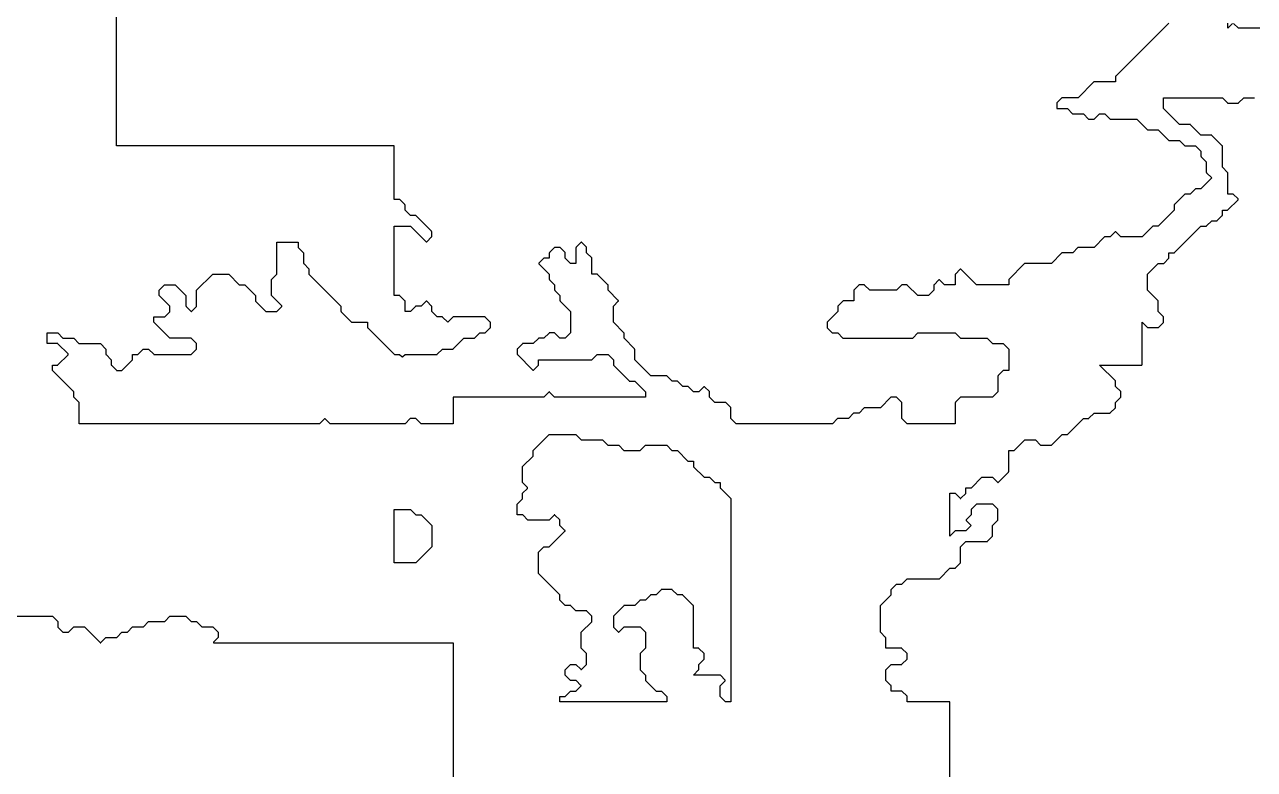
# Model space of a CAD drawing. Header units: metres. Extents: x 0 to 799, y 1 to 1100.
# Drawn here: x 190.8 to 421, y 140.3 to 279.7 of the extents above; entities that cross this region are included whole.
import ezdxf

# ---------------------------------------------------------------- set-up
doc = ezdxf.new("R2010")
doc.units = ezdxf.units.M
doc.layers.add('forest', color=7, linetype='Continuous')

msp = doc.modelspace()

# ---------------------------------------------------------------- linework, layer by layer
at = {"layer": 'forest', "color": 190}
for points in [[(404.97, 279.97), (395.03, 270.03), (395.02, 270.02), (395.02, 270.01), (395.01, 270.01), (395.01, 270), (395, 269.99), (395, 269.98), (395, 269.97), (395, 269.96), (395, 269), (395, 269), (395, 269), (391.04, 269), (391.03, 269), (391.02, 269), (391.01, 269), (391, 268.99), (390.99, 268.99), (390.99, 268.98), (390.98, 268.98), (390.97, 268.97), (388, 266), (388, 266), (388, 266), (385.04, 266), (385.03, 266), (385.02, 266), (385.01, 266), (385, 265.99), (384.99, 265.99), (384.99, 265.98), (384.98, 265.98), (384.97, 265.97), (384.03, 265.03), (384.02, 265.02), (384.02, 265.01), (384.01, 265.01), (384.01, 265), (384, 264.99), (384, 264.98), (384, 264.97), (384, 264.96), (384, 264.1), (384, 264.09), (384, 264.08), (384, 264.07), (384.01, 264.06), (384.01, 264.05), (384.02, 264.04), (384.02, 264.04), (384.03, 264.03), (384.04, 264.02), (384.04, 264.02), (384.05, 264.01), (384.06, 264.01), (384.07, 264), (384.08, 264), (384.09, 264), (384.1, 264), (386, 264), (386, 264), (386, 264), (386.97, 263.03), (386.98, 263.02), (386.99, 263.02), (386.99, 263.01), (387, 263.01), (387.01, 263), (387.02, 263), (387.03, 263), (387.04, 263), (389, 263), (389, 263), (389, 263), (389.97, 262.03), (389.98, 262.02), (389.99, 262.02), (389.99, 262.01), (390, 262.01), (390.01, 262), (390.02, 262), (390.03, 262), (390.04, 262), (390.96, 262), (390.97, 262), (390.98, 262), (390.99, 262), (391, 262.01), (391.01, 262.01), (391.01, 262.02), (391.02, 262.02), (391.03, 262.03), (392, 263), (392, 263), (392, 263), (393, 263), (393, 263), (393, 263), (393.97, 262.03), (393.98, 262.02), (393.99, 262.02), (393.99, 262.01), (394, 262.01), (394.01, 262), (394.02, 262), (394.03, 262), (394.04, 262), (399, 262), (399, 262), (399, 262), (400.97, 260.03), (400.98, 260.02), (400.99, 260.02), (400.99, 260.01), (401, 260.01), (401.01, 260), (401.02, 260), (401.03, 260), (401.04, 260), (403, 260), (403, 260), (403, 260), (404.97, 258.03), (404.98, 258.02), (404.99, 258.02), (404.99, 258.01), (405, 258.01), (405.01, 258), (405.02, 258), (405.03, 258), (405.04, 258), (407, 258), (407, 258), (407, 258), (407.97, 257.03), (407.98, 257.02), (407.99, 257.02), (407.99, 257.01), (408, 257.01), (408.01, 257), (408.02, 257), (408.03, 257), (408.04, 257), (410, 257), (410, 257), (410, 257), (411, 256), (411, 256), (411, 256), (411, 255.04), (411, 255.03), (411, 255.02), (411, 255.01), (411.01, 255), (411.01, 254.99), (411.02, 254.99), (411.02, 254.98), (411.03, 254.97), (412, 254), (412, 254), (412, 254), (412, 252.04), (412, 252.03), (412, 252.02), (412, 252.01), (412.01, 252), (412.01, 251.99), (412.02, 251.99), (412.02, 251.98), (412.03, 251.97), (413, 251), (413, 251), (413, 251), (411, 249), (411, 249), (411, 249), (410.04, 249), (410.03, 249), (410.02, 249), (410.01, 249), (410, 248.99), (409.99, 248.99), (409.99, 248.98), (409.98, 248.98), (409.97, 248.97), (409, 248), (409, 248), (409, 248), (408.04, 248), (408.03, 248), (408.02, 248), (408.01, 248), (408, 247.99), (407.99, 247.99), (407.99, 247.98), (407.98, 247.98), (407.97, 247.97), (406.03, 246.03), (406.02, 246.02), (406.02, 246.01), (406.01, 246.01), (406.01, 246), (406, 245.99), (406, 245.98), (406, 245.97), (406, 245.96), (406, 245), (406, 245), (406, 245), (403, 242), (403, 242), (403, 242), (402.04, 242), (402.03, 242), (402.02, 242), (402.01, 242), (402, 241.99), (401.99, 241.99), (401.99, 241.98), (401.98, 241.98), (401.97, 241.97), (400, 240), (400, 240), (400, 240), (396, 240), (396, 240), (396, 240), (395.07, 240.93), (395.06, 240.94), (395.06, 240.94), (395.05, 240.95), (395.04, 240.95), (395.03, 240.95), (395.02, 240.96), (395.01, 240.96), (395, 240.96), (394.99, 240.96), (394.98, 240.96), (394.97, 240.95), (394.96, 240.95), (394.95, 240.95), (394.94, 240.94), (394.94, 240.94), (394.93, 240.93), (394, 240), (394, 240), (394, 240), (393.04, 240), (393.03, 240), (393.02, 240), (393.01, 240), (393, 239.99), (392.99, 239.99), (392.99, 239.98), (392.98, 239.98), (392.97, 239.97), (391, 238), (391, 238), (391, 238), (388.04, 238), (388.03, 238), (388.02, 238), (388.01, 238), (388, 237.99), (387.99, 237.99), (387.99, 237.98), (387.98, 237.98), (387.97, 237.97), (387, 237), (387, 237), (387, 237), (385.04, 237), (385.03, 237), (385.02, 237), (385.01, 237), (385, 236.99), (384.99, 236.99), (384.99, 236.98), (384.98, 236.98), (384.97, 236.97), (383, 235), (383, 235), (383, 235), (378.04, 235), (378.03, 235), (378.02, 235), (378.01, 235), (378, 234.99), (377.99, 234.99), (377.99, 234.98), (377.98, 234.98), (377.97, 234.97), (375.03, 232.03), (375.02, 232.02), (375.02, 232.01), (375.01, 232.01), (375.01, 232), (375, 231.99), (375, 231.98), (375, 231.97), (375, 231.96), (375, 231), (375, 231), (375, 231), (369, 231), (369, 231), (369, 231), (366.07, 233.93), (366.06, 233.94), (366.06, 233.94), (366.05, 233.95), (366.04, 233.95), (366.03, 233.95), (366.02, 233.96), (366.01, 233.96), (366, 233.96), (365.99, 233.96), (365.98, 233.96), (365.97, 233.95), (365.96, 233.95), (365.95, 233.95), (365.94, 233.94), (365.94, 233.94), (365.93, 233.93), (365.03, 233.03), (365.02, 233.02), (365.02, 233.01), (365.01, 233.01), (365.01, 233), (365, 232.99), (365, 232.98), (365, 232.97), (365, 232.96), (365, 231), (365, 231), (365, 231), (363, 231), (363, 231), (363, 231), (362.07, 231.93), (362.06, 231.94), (362.06, 231.94), (362.05, 231.95), (362.04, 231.95), (362.03, 231.95), (362.02, 231.96), (362.01, 231.96), (362, 231.96), (361.99, 231.96), (361.98, 231.96), (361.97, 231.95), (361.96, 231.95), (361.95, 231.95), (361.94, 231.94), (361.94, 231.94), (361.93, 231.93), (361.03, 231.03), (361.02, 231.02), (361.02, 231.01), (361.01, 231.01), (361.01, 231), (361, 230.99), (361, 230.98), (361, 230.97), (361, 230.96), (361, 230), (361, 230), (361, 230), (360, 229), (360, 229), (360, 229), (358, 229), (358, 229), (358, 229), (356.03, 230.97), (356.02, 230.98), (356.01, 230.98), (356.01, 230.99), (356, 230.99), (355.99, 231), (355.98, 231), (355.97, 231), (355.96, 231), (355.04, 231), (355.03, 231), (355.02, 231), (355.01, 231), (355, 230.99), (354.99, 230.99), (354.99, 230.98), (354.98, 230.98), (354.97, 230.97), (354, 230), (354, 230), (354, 230), (349, 230), (349, 230), (349, 230), (348.03, 230.97), (348.02, 230.98), (348.01, 230.98), (348.01, 230.99), (348, 230.99), (347.99, 231), (347.98, 231), (347.97, 231), (347.96, 231), (347.04, 231), (347.03, 231), (347.02, 231), (347.01, 231), (347, 230.99), (346.99, 230.99), (346.99, 230.98), (346.98, 230.98), (346.97, 230.97), (346.03, 230.03), (346.02, 230.02), (346.02, 230.01), (346.01, 230.01), (346.01, 230), (346, 229.99), (346, 229.98), (346, 229.97), (346, 229.96), (346, 228), (346, 228), (346, 228), (344.04, 228), (344.03, 228), (344.02, 228), (344.01, 228), (344, 227.99), (343.99, 227.99), (343.99, 227.98), (343.98, 227.98), (343.97, 227.97), (343.03, 227.03), (343.02, 227.02), (343.02, 227.01), (343.01, 227.01), (343.01, 227), (343, 226.99), (343, 226.98), (343, 226.97), (343, 226.96), (343, 226), (343, 226), (343, 226), (341.03, 224.03), (341.02, 224.02), (341.02, 224.01), (341.01, 224.01), (341.01, 224), (341, 223.99), (341, 223.98), (341, 223.97), (341, 223.96), (341, 223.04), (341, 223.03), (341, 223.02), (341, 223.01), (341.01, 223), (341.01, 222.99), (341.02, 222.99), (341.02, 222.98), (341.03, 222.97), (341.97, 222.03), (341.98, 222.02), (341.99, 222.02), (341.99, 222.01), (342, 222.01), (342.01, 222), (342.02, 222), (342.03, 222), (342.04, 222), (343, 222), (343, 222), (343, 222), (343.97, 221.03), (343.98, 221.02), (343.99, 221.02), (343.99, 221.01), (344, 221.01), (344.01, 221), (344.02, 221), (344.03, 221), (344.04, 221), (356.96, 221), (356.97, 221), (356.98, 221), (356.99, 221), (357, 221.01), (357.01, 221.01), (357.01, 221.02), (357.02, 221.02), (357.03, 221.03), (358, 222), (358, 222), (358, 222), (365, 222), (365, 222), (365, 222), (365.97, 221.03), (365.98, 221.02), (365.99, 221.02), (365.99, 221.01), (366, 221.01), (366.01, 221), (366.02, 221), (366.03, 221), (366.04, 221), (371, 221), (371, 221), (371, 221), (371.97, 220.03), (371.98, 220.02), (371.99, 220.02), (371.99, 220.01), (372, 220.01), (372.01, 220), (372.02, 220), (372.03, 220), (372.04, 220), (374, 220), (374, 220), (374, 220), (375, 219), (375, 219), (375, 219), (375, 215), (375, 215), (375, 215), (374.04, 215), (374.03, 215), (374.02, 215), (374.01, 215), (374, 214.99), (373.99, 214.99), (373.99, 214.98), (373.98, 214.98), (373.97, 214.97), (373.03, 214.03), (373.02, 214.02), (373.02, 214.01), (373.01, 214.01), (373.01, 214), (373, 213.99), (373, 213.98), (373, 213.97), (373, 213.96), (373, 211), (373, 211), (373, 211), (372, 210), (372, 210), (372, 210), (366.04, 210), (366.03, 210), (366.02, 210), (366.01, 210), (366, 209.99), (365.99, 209.99), (365.99, 209.98), (365.98, 209.98), (365.97, 209.97), (365.03, 209.03), (365.02, 209.02), (365.02, 209.01), (365.01, 209.01), (365.01, 209), (365, 208.99), (365, 208.98), (365, 208.97), (365, 208.96), (365, 205), (365, 205), (365, 205), (356, 205), (356, 205), (356, 205), (355, 206), (355, 206), (355, 206), (355, 208.96), (355, 208.97), (355, 208.98), (355, 208.99), (354.99, 209), (354.99, 209.01), (354.98, 209.01), (354.98, 209.02), (354.97, 209.03), (354.03, 209.97), (354.02, 209.98), (354.01, 209.98), (354.01, 209.99), (354, 209.99), (353.99, 210), (353.98, 210), (353.97, 210), (353.96, 210), (353.04, 210), (353.03, 210), (353.02, 210), (353.01, 210), (353, 209.99), (352.99, 209.99), (352.99, 209.98), (352.98, 209.98), (352.97, 209.97), (351, 208), (351, 208), (351, 208), (348.04, 208), (348.03, 208), (348.02, 208), (348.01, 208), (348, 207.99), (347.99, 207.99), (347.99, 207.98), (347.98, 207.98), (347.97, 207.97), (347, 207), (347, 207), (347, 207), (346.04, 207), (346.03, 207), (346.02, 207), (346.01, 207), (346, 206.99), (345.99, 206.99), (345.99, 206.98), (345.98, 206.98), (345.97, 206.97), (345, 206), (345, 206), (345, 206), (343.04, 206), (343.03, 206), (343.02, 206), (343.01, 206), (343, 205.99), (342.99, 205.99), (342.99, 205.98), (342.98, 205.98), (342.97, 205.97), (342, 205), (342, 205), (342, 205), (324, 205), (324, 205), (324, 205), (323, 206), (323, 206), (323, 206), (323, 207.96), (323, 207.97), (323, 207.98), (323, 207.99), (322.99, 208), (322.99, 208.01), (322.98, 208.01), (322.98, 208.02), (322.97, 208.03), (322.03, 208.97), (322.02, 208.98), (322.01, 208.98), (322.01, 208.99), (322, 208.99), (321.99, 209), (321.98, 209), (321.97, 209), (321.96, 209), (320, 209), (320, 209), (320, 209), (319, 210), (319, 210), (319, 210), (319, 210.96), (319, 210.97), (319, 210.98), (319, 210.99), (318.99, 211), (318.99, 211.01), (318.98, 211.01), (318.98, 211.02), (318.97, 211.03), (318.07, 211.93), (318.06, 211.94), (318.06, 211.94), (318.05, 211.95), (318.04, 211.95), (318.03, 211.95), (318.02, 211.96), (318.01, 211.96), (318, 211.96), (317.99, 211.96), (317.98, 211.96), (317.97, 211.95), (317.96, 211.95), (317.95, 211.95), (317.94, 211.94), (317.94, 211.94), (317.93, 211.93), (317, 211), (317, 211), (317, 211), (316, 211), (316, 211), (316, 211), (315.03, 211.97), (315.02, 211.98), (315.01, 211.98), (315.01, 211.99), (315, 211.99), (314.99, 212), (314.98, 212), (314.97, 212), (314.96, 212), (314, 212), (314, 212), (314, 212), (313.03, 212.97), (313.02, 212.98), (313.01, 212.98), (313.01, 212.99), (313, 212.99), (312.99, 213), (312.98, 213), (312.97, 213), (312.96, 213), (312, 213), (312, 213), (312, 213), (311.03, 213.97), (311.02, 213.98), (311.01, 213.98), (311.01, 213.99), (311, 213.99), (310.99, 214), (310.98, 214), (310.97, 214), (310.96, 214), (308, 214), (308, 214), (308, 214), (305, 217), (305, 217), (305, 217), (305, 218.96), (305, 218.97), (305, 218.98), (305, 218.99), (304.99, 219), (304.99, 219.01), (304.98, 219.01), (304.98, 219.02), (304.97, 219.03), (303, 221), (303, 221), (303, 221), (303, 221.96), (303, 221.97), (303, 221.98), (303, 221.99), (302.99, 222), (302.99, 222.01), (302.98, 222.01), (302.98, 222.02), (302.97, 222.03), (301, 224), (301, 224), (301, 224), (301, 227), (301, 227), (301, 227), (301.93, 227.93), (301.94, 227.94), (301.94, 227.94), (301.95, 227.95), (301.95, 227.96), (301.95, 227.97), (301.96, 227.98), (301.96, 227.99), (301.96, 228), (301.96, 228.01), (301.96, 228.02), (301.95, 228.03), (301.95, 228.04), (301.95, 228.05), (301.94, 228.06), (301.94, 228.06), (301.93, 228.07), (300, 230), (300, 230), (300, 230), (300, 230.96), (300, 230.97), (300, 230.98), (300, 230.99), (299.99, 231), (299.99, 231.01), (299.98, 231.01), (299.98, 231.02), (299.97, 231.03), (298.03, 232.97), (298.02, 232.98), (298.01, 232.98), (298.01, 232.99), (298, 232.99), (297.99, 233), (297.98, 233), (297.97, 233), (297.96, 233), (297, 233), (297, 233), (297, 233), (297, 235.96), (297, 235.97), (297, 235.98), (297, 235.99), (296.99, 236), (296.99, 236.01), (296.98, 236.01), (296.98, 236.02), (296.97, 236.03), (296, 237), (296, 237), (296, 237), (296, 237.96), (296, 237.97), (296, 237.98), (296, 237.99), (295.99, 238), (295.99, 238.01), (295.98, 238.01), (295.98, 238.02), (295.97, 238.03), (295.07, 238.93), (295.06, 238.94), (295.06, 238.94), (295.05, 238.95), (295.04, 238.95), (295.03, 238.95), (295.02, 238.96), (295.01, 238.96), (295, 238.96), (294.99, 238.96), (294.98, 238.96), (294.97, 238.95), (294.96, 238.95), (294.95, 238.95), (294.94, 238.94), (294.94, 238.94), (294.93, 238.93), (294.03, 238.03), (294.02, 238.02), (294.02, 238.01), (294.01, 238.01), (294.01, 238), (294, 237.99), (294, 237.98), (294, 237.97), (294, 237.96), (294, 235), (294, 235), (294, 235), (293, 235), (293, 235), (293, 235), (292, 236), (292, 236), (292, 236), (292, 236.96), (292, 236.97), (292, 236.98), (292, 236.99), (291.99, 237), (291.99, 237.01), (291.98, 237.01), (291.98, 237.02), (291.97, 237.03), (291.03, 237.97), (291.02, 237.98), (291.01, 237.98), (291.01, 237.99), (291, 237.99), (290.99, 238), (290.98, 238), (290.97, 238), (290.96, 238), (290.04, 238), (290.03, 238), (290.02, 238), (290.01, 238), (290, 237.99), (289.99, 237.99), (289.99, 237.98), (289.98, 237.98), (289.97, 237.97), (289.03, 237.03), (289.02, 237.02), (289.02, 237.01), (289.01, 237.01), (289.01, 237), (289, 236.99), (289, 236.98), (289, 236.97), (289, 236.96), (289, 236), (289, 236), (289, 236), (288.04, 236), (288.03, 236), (288.02, 236), (288.01, 236), (288, 235.99), (287.99, 235.99), (287.99, 235.98), (287.98, 235.98), (287.97, 235.97), (287.07, 235.07), (287.06, 235.06), (287.06, 235.06), (287.05, 235.05), (287.05, 235.04), (287.05, 235.03), (287.04, 235.02), (287.04, 235.01), (287.04, 235), (287.04, 234.99), (287.04, 234.98), (287.05, 234.97), (287.05, 234.96), (287.05, 234.95), (287.06, 234.94), (287.06, 234.94), (287.07, 234.93), (289, 233), (289, 233), (289, 233), (289, 232.04), (289, 232.03), (289, 232.02), (289, 232.01), (289.01, 232), (289.01, 231.99), (289.02, 231.99), (289.02, 231.98), (289.03, 231.97), (290, 231), (290, 231), (290, 231), (290, 230.04), (290, 230.03), (290, 230.02), (290, 230.01), (290.01, 230), (290.01, 229.99), (290.02, 229.99), (290.02, 229.98), (290.03, 229.97), (291, 229), (291, 229), (291, 229), (291, 228.04), (291, 228.03), (291, 228.02), (291, 228.01), (291.01, 228), (291.01, 227.99), (291.02, 227.99), (291.02, 227.98), (291.03, 227.97), (293, 226), (293, 226), (293, 226), (293, 222), (293, 222), (293, 222), (292, 221), (292, 221), (292, 221), (291, 221), (291, 221), (291, 221), (290.03, 221.97), (290.02, 221.98), (290.01, 221.98), (290.01, 221.99), (290, 221.99), (289.99, 222), (289.98, 222), (289.97, 222), (289.96, 222), (289.04, 222), (289.03, 222), (289.02, 222), (289.01, 222), (289, 221.99), (288.99, 221.99), (288.99, 221.98), (288.98, 221.98), (288.97, 221.97), (288, 221), (288, 221), (288, 221), (287.04, 221), (287.03, 221), (287.02, 221), (287.01, 221), (287, 220.99), (286.99, 220.99), (286.99, 220.98), (286.98, 220.98), (286.97, 220.97), (286, 220), (286, 220), (286, 220), (284.04, 220), (284.03, 220), (284.02, 220), (284.01, 220), (284, 219.99), (283.99, 219.99), (283.99, 219.98), (283.98, 219.98), (283.97, 219.97), (283.03, 219.03), (283.02, 219.02), (283.02, 219.01), (283.01, 219.01), (283.01, 219), (283, 218.99), (283, 218.98), (283, 218.97), (283, 218.96), (283, 218.04), (283, 218.03), (283, 218.02), (283, 218.01), (283.01, 218), (283.01, 217.99), (283.02, 217.99), (283.02, 217.98), (283.03, 217.97), (285.93, 215.07), (285.94, 215.06), (285.94, 215.06), (285.95, 215.05), (285.96, 215.05), (285.97, 215.05), (285.98, 215.04), (285.99, 215.04), (286, 215.04), (286.01, 215.04), (286.02, 215.04), (286.03, 215.05), (286.04, 215.05), (286.05, 215.05), (286.06, 215.06), (286.06, 215.06), (286.07, 215.07), (286.97, 215.97), (286.98, 215.98), (286.98, 215.99), (286.99, 215.99), (286.99, 216), (287, 216.01), (287, 216.02), (287, 216.03), (287, 216.04), (287, 217), (287, 217), (287, 217), (296.96, 217), (296.97, 217), (296.98, 217), (296.99, 217), (297, 217.01), (297.01, 217.01), (297.01, 217.02), (297.02, 217.02), (297.03, 217.03), (298, 218), (298, 218), (298, 218), (300, 218), (300, 218), (300, 218), (301, 217), (301, 217), (301, 217), (301, 216.04), (301, 216.03), (301, 216.02), (301, 216.01), (301.01, 216), (301.01, 215.99), (301.02, 215.99), (301.02, 215.98), (301.03, 215.97), (303.97, 213.03), (303.98, 213.02), (303.99, 213.02), (303.99, 213.01), (304, 213.01), (304.01, 213), (304.02, 213), (304.03, 213), (304.04, 213), (305, 213), (305, 213), (305, 213), (307, 211), (307, 211), (307, 211), (307, 210), (307, 210), (307, 210), (290, 210), (290, 210), (290, 210), (289.07, 210.93), (289.06, 210.94), (289.06, 210.94), (289.05, 210.95), (289.04, 210.95), (289.03, 210.95), (289.02, 210.96), (289.01, 210.96), (289, 210.96), (288.99, 210.96), (288.98, 210.96), (288.97, 210.95), (288.96, 210.95), (288.95, 210.95), (288.94, 210.94), (288.94, 210.94), (288.93, 210.93), (288, 210), (288, 210), (288, 210), (271.1, 210), (271.09, 210), (271.08, 210), (271.07, 210), (271.06, 209.99), (271.05, 209.99), (271.04, 209.98), (271.04, 209.98), (271.03, 209.97), (271.02, 209.96), (271.02, 209.96), (271.01, 209.95), (271.01, 209.94), (271, 209.93), (271, 209.92), (271, 209.91), (271, 209.9), (271, 205), (271, 205), (271, 205), (265, 205), (265, 205), (265, 205), (264.03, 205.97), (264.02, 205.98), (264.01, 205.98), (264.01, 205.99), (264, 205.99), (263.99, 206), (263.98, 206), (263.97, 206), (263.96, 206), (263.04, 206), (263.03, 206), (263.02, 206), (263.01, 206), (263, 205.99), (262.99, 205.99), (262.99, 205.98), (262.98, 205.98), (262.97, 205.97), (262, 205), (262, 205), (262, 205), (248, 205), (248, 205), (248, 205), (247.07, 205.93), (247.06, 205.94), (247.06, 205.94), (247.05, 205.95), (247.04, 205.95), (247.03, 205.95), (247.02, 205.96), (247.01, 205.96), (247, 205.96), (246.99, 205.96), (246.98, 205.96), (246.97, 205.95), (246.96, 205.95), (246.95, 205.95), (246.94, 205.94), (246.94, 205.94), (246.93, 205.93), (246, 205), (246, 205), (246, 205), (201, 205), (201, 205), (201, 205), (201, 208.96), (201, 208.97), (201, 208.98), (201, 208.99), (200.99, 209), (200.99, 209.01), (200.98, 209.01), (200.98, 209.02), (200.97, 209.03), (200, 210), (200, 210), (200, 210), (200, 210.96), (200, 210.97), (200, 210.98), (200, 210.99), (199.99, 211), (199.99, 211.01), (199.98, 211.01), (199.98, 211.02), (199.97, 211.03), (196, 215), (196, 215), (196, 215), (196, 216), (196, 216), (196, 216), (196.96, 216), (196.97, 216), (196.98, 216), (196.99, 216), (197, 216.01), (197.01, 216.01), (197.01, 216.02), (197.02, 216.02), (197.03, 216.03), (198.93, 217.93), (198.94, 217.94), (198.94, 217.94), (198.95, 217.95), (198.95, 217.96), (198.95, 217.97), (198.96, 217.98), (198.96, 217.99), (198.96, 218), (198.96, 218.01), (198.96, 218.02), (198.95, 218.03), (198.95, 218.04), (198.95, 218.05), (198.94, 218.06), (198.94, 218.06), (198.93, 218.07), (197.03, 219.97), (197.02, 219.98), (197.01, 219.98), (197.01, 219.99), (197, 219.99), (196.99, 220), (196.98, 220), (196.97, 220), (196.96, 220), (195, 220), (195, 220), (195, 220), (195, 222), (195, 222), (195, 222), (197, 222), (197, 222), (197, 222), (197.97, 221.03), (197.98, 221.02), (197.99, 221.02), (197.99, 221.01), (198, 221.01), (198.01, 221), (198.02, 221), (198.03, 221), (198.04, 221), (200, 221), (200, 221), (200, 221), (200.97, 220.03), (200.98, 220.02), (200.99, 220.02), (200.99, 220.01), (201, 220.01), (201.01, 220), (201.02, 220), (201.03, 220), (201.04, 220), (205, 220), (205, 220), (205, 220), (206, 219), (206, 219), (206, 219), (206, 218.04), (206, 218.03), (206, 218.02), (206, 218.01), (206.01, 218), (206.01, 217.99), (206.02, 217.99), (206.02, 217.98), (206.03, 217.97), (207, 217), (207, 217), (207, 217), (207, 216.04), (207, 216.03), (207, 216.02), (207, 216.01), (207.01, 216), (207.01, 215.99), (207.02, 215.99), (207.02, 215.98), (207.03, 215.97), (207.97, 215.03), (207.98, 215.02), (207.99, 215.02), (207.99, 215.01), (208, 215.01), (208.01, 215), (208.02, 215), (208.03, 215), (208.04, 215), (208.96, 215), (208.97, 215), (208.98, 215), (208.99, 215), (209, 215.01), (209.01, 215.01), (209.01, 215.02), (209.02, 215.02), (209.03, 215.03), (210.97, 216.97), (210.98, 216.98), (210.98, 216.99), (210.99, 216.99), (210.99, 217), (211, 217.01), (211, 217.02), (211, 217.03), (211, 217.04), (211, 218), (211, 218), (211, 218), (211.96, 218), (211.97, 218), (211.98, 218), (211.99, 218), (212, 218.01), (212.01, 218.01), (212.01, 218.02), (212.02, 218.02), (212.03, 218.03), (213, 219), (213, 219), (213, 219), (214, 219), (214, 219), (214, 219), (214.97, 218.03), (214.98, 218.02), (214.99, 218.02), (214.99, 218.01), (215, 218.01), (215.01, 218), (215.02, 218), (215.03, 218), (215.04, 218), (221.96, 218), (221.97, 218), (221.98, 218), (221.99, 218), (222, 218.01), (222.01, 218.01), (222.01, 218.02), (222.02, 218.02), (222.03, 218.03), (222.97, 218.97), (222.98, 218.98), (222.98, 218.99), (222.99, 218.99), (222.99, 219), (223, 219.01), (223, 219.02), (223, 219.03), (223, 219.04), (223, 219.96), (223, 219.97), (223, 219.98), (223, 219.99), (222.99, 220), (222.99, 220.01), (222.98, 220.01), (222.98, 220.02), (222.97, 220.03), (222.03, 220.97), (222.02, 220.98), (222.01, 220.98), (222.01, 220.99), (222, 220.99), (221.99, 221), (221.98, 221), (221.97, 221), (221.96, 221), (218, 221), (218, 221), (218, 221), (215, 224), (215, 224), (215, 224), (215, 225), (215, 225), (215, 225), (216.96, 225), (216.97, 225), (216.98, 225), (216.99, 225), (217, 225.01), (217.01, 225.01), (217.01, 225.02), (217.02, 225.02), (217.03, 225.03), (217.97, 225.97), (217.98, 225.98), (217.98, 225.99), (217.99, 225.99), (217.99, 226), (218, 226.01), (218, 226.02), (218, 226.03), (218, 226.04), (218, 226.96), (218, 226.97), (218, 226.98), (218, 226.99), (217.99, 227), (217.99, 227.01), (217.98, 227.01), (217.98, 227.02), (217.97, 227.03), (216, 229), (216, 229), (216, 229), (216, 230), (216, 230), (216, 230), (217, 231), (217, 231), (217, 231), (219, 231), (219, 231), (219, 231), (221, 229), (221, 229), (221, 229), (221, 227.04), (221, 227.03), (221, 227.02), (221, 227.01), (221.01, 227), (221.01, 226.99), (221.02, 226.99), (221.02, 226.98), (221.03, 226.97), (221.93, 226.07), (221.94, 226.06), (221.94, 226.06), (221.95, 226.05), (221.96, 226.05), (221.97, 226.05), (221.98, 226.04), (221.99, 226.04), (222, 226.04), (222.01, 226.04), (222.02, 226.04), (222.03, 226.05), (222.04, 226.05), (222.05, 226.05), (222.06, 226.06), (222.06, 226.06), (222.07, 226.07), (222.97, 226.97), (222.98, 226.98), (222.98, 226.99), (222.99, 226.99), (222.99, 227), (223, 227.01), (223, 227.02), (223, 227.03), (223, 227.04), (223, 230), (223, 230), (223, 230), (226, 233), (226, 233), (226, 233), (229, 233), (229, 233), (229, 233), (230.97, 231.03), (230.98, 231.02), (230.99, 231.02), (230.99, 231.01), (231, 231.01), (231.01, 231), (231.02, 231), (231.03, 231), (231.04, 231), (232, 231), (232, 231), (232, 231), (234, 229), (234, 229), (234, 229), (234, 228.04), (234, 228.03), (234, 228.02), (234, 228.01), (234.01, 228), (234.01, 227.99), (234.02, 227.99), (234.02, 227.98), (234.03, 227.97), (235.97, 226.03), (235.98, 226.02), (235.99, 226.02), (235.99, 226.01), (236, 226.01), (236.01, 226), (236.02, 226), (236.03, 226), (236.04, 226), (237.96, 226), (237.97, 226), (237.98, 226), (237.99, 226), (238, 226.01), (238.01, 226.01), (238.01, 226.02), (238.02, 226.02), (238.03, 226.03), (238.93, 226.93), (238.94, 226.94), (238.94, 226.94), (238.95, 226.95), (238.95, 226.96), (238.95, 226.97), (238.96, 226.98), (238.96, 226.99), (238.96, 227), (238.96, 227.01), (238.96, 227.02), (238.95, 227.03), (238.95, 227.04), (238.95, 227.05), (238.94, 227.06), (238.94, 227.06), (238.93, 227.07), (237, 229), (237, 229), (237, 229), (237, 232), (237, 232), (237, 232), (237.97, 232.97), (237.98, 232.98), (237.98, 232.99), (237.99, 232.99), (237.99, 233), (238, 233.01), (238, 233.02), (238, 233.03), (238, 233.04), (238, 239), (238, 239), (238, 239), (242, 239), (242, 239), (242, 239), (242, 238.04), (242, 238.03), (242, 238.02), (242, 238.01), (242.01, 238), (242.01, 237.99), (242.02, 237.99), (242.02, 237.98), (242.03, 237.97), (243, 237), (243, 237), (243, 237), (243, 235.04), (243, 235.03), (243, 235.02), (243, 235.01), (243.01, 235), (243.01, 234.99), (243.02, 234.99), (243.02, 234.98), (243.03, 234.97), (244, 234), (244, 234), (244, 234), (244, 233.04), (244, 233.03), (244, 233.02), (244, 233.01), (244.01, 233), (244.01, 232.99), (244.02, 232.99), (244.02, 232.98), (244.03, 232.97), (250, 227), (250, 227), (250, 227), (250, 226.04), (250, 226.03), (250, 226.02), (250, 226.01), (250.01, 226), (250.01, 225.99), (250.02, 225.99), (250.02, 225.98), (250.03, 225.97), (251.97, 224.03), (251.98, 224.02), (251.99, 224.02), (251.99, 224.01), (252, 224.01), (252.01, 224), (252.02, 224), (252.03, 224), (252.04, 224), (255, 224), (255, 224), (255, 224), (255, 223.04), (255, 223.03), (255, 223.02), (255, 223.01), (255.01, 223), (255.01, 222.99), (255.02, 222.99), (255.02, 222.98), (255.03, 222.97), (259.97, 218.03), (259.98, 218.02), (259.99, 218.02), (259.99, 218.01), (260, 218.01), (260.01, 218), (260.02, 218), (260.03, 218), (260.04, 218), (261, 218), (261, 218), (261, 218), (261.43, 217.57), (261.44, 217.56), (261.44, 217.56), (261.45, 217.55), (261.46, 217.55), (261.47, 217.55), (261.48, 217.54), (261.49, 217.54), (261.5, 217.54), (261.51, 217.54), (261.52, 217.54), (261.53, 217.55), (261.54, 217.55), (261.55, 217.55), (261.56, 217.56), (261.56, 217.56), (261.57, 217.57), (262, 218), (262, 218), (262, 218), (267.96, 218), (267.97, 218), (267.98, 218), (267.99, 218), (268, 218.01), (268.01, 218.01), (268.01, 218.02), (268.02, 218.02), (268.03, 218.03), (269, 219), (269, 219), (269, 219), (270.96, 219), (270.97, 219), (270.98, 219), (270.99, 219), (271, 219.01), (271.01, 219.01), (271.01, 219.02), (271.02, 219.02), (271.03, 219.03), (273, 221), (273, 221), (273, 221), (274.96, 221), (274.97, 221), (274.98, 221), (274.99, 221), (275, 221.01), (275.01, 221.01), (275.01, 221.02), (275.02, 221.02), (275.03, 221.03), (276, 222), (276, 222), (276, 222), (276.96, 222), (276.97, 222), (276.98, 222), (276.99, 222), (277, 222.01), (277.01, 222.01), (277.01, 222.02), (277.02, 222.02), (277.03, 222.03), (277.97, 222.97), (277.98, 222.98), (277.98, 222.99), (277.99, 222.99), (277.99, 223), (278, 223.01), (278, 223.02), (278, 223.03), (278, 223.04), (278, 223.96), (278, 223.97), (278, 223.98), (278, 223.99), (277.99, 224), (277.99, 224.01), (277.98, 224.01), (277.98, 224.02), (277.97, 224.03), (277.03, 224.97), (277.02, 224.98), (277.01, 224.98), (277.01, 224.99), (277, 224.99), (276.99, 225), (276.98, 225), (276.97, 225), (276.96, 225), (271.04, 225), (271.03, 225), (271.02, 225), (271.01, 225), (271, 224.99), (270.99, 224.99), (270.99, 224.98), (270.98, 224.98), (270.97, 224.97), (270, 224), (270, 224), (270, 224), (269.03, 224.97), (269.02, 224.98), (269.01, 224.98), (269.01, 224.99), (269, 224.99), (268.99, 225), (268.98, 225), (268.97, 225), (268.96, 225), (268, 225), (268, 225), (268, 225), (267, 226), (267, 226), (267, 226), (267, 226.96), (267, 226.97), (267, 226.98), (267, 226.99), (266.99, 227), (266.99, 227.01), (266.98, 227.01), (266.98, 227.02), (266.97, 227.03), (266.07, 227.93), (266.06, 227.94), (266.06, 227.94), (266.05, 227.95), (266.04, 227.95), (266.03, 227.95), (266.02, 227.96), (266.01, 227.96), (266, 227.96), (265.99, 227.96), (265.98, 227.96), (265.97, 227.95), (265.96, 227.95), (265.95, 227.95), (265.94, 227.94), (265.94, 227.94), (265.93, 227.93), (265, 227), (265, 227), (265, 227), (264.04, 227), (264.03, 227), (264.02, 227), (264.01, 227), (264, 226.99), (263.99, 226.99), (263.99, 226.98), (263.98, 226.98), (263.97, 226.97), (263, 226), (263, 226), (263, 226), (262, 226), (262, 226), (262, 226), (262, 227.96), (262, 227.97), (262, 227.98), (262, 227.99), (261.99, 228), (261.99, 228.01), (261.98, 228.01), (261.98, 228.02), (261.97, 228.03), (261.03, 228.97), (261.02, 228.98), (261.01, 228.98), (261.01, 228.99), (261, 228.99), (260.99, 229), (260.98, 229), (260.97, 229), (260.96, 229), (260, 229), (260, 229), (260, 229), (260, 242), (260, 242), (260, 242), (263, 242), (263, 242), (263, 242), (265.93, 239.07), (265.94, 239.06), (265.94, 239.06), (265.95, 239.05), (265.96, 239.05), (265.97, 239.05), (265.98, 239.04), (265.99, 239.04), (266, 239.04), (266.01, 239.04), (266.02, 239.04), (266.03, 239.05), (266.04, 239.05), (266.05, 239.05), (266.06, 239.06), (266.06, 239.06), (266.07, 239.07), (266.97, 239.97), (266.98, 239.98), (266.98, 239.99), (266.99, 239.99), (266.99, 240), (267, 240.01), (267, 240.02), (267, 240.03), (267, 240.04), (267, 240.96), (267, 240.97), (267, 240.98), (267, 240.99), (266.99, 241), (266.99, 241.01), (266.98, 241.01), (266.98, 241.02), (266.97, 241.03), (264.03, 243.97), (264.02, 243.98), (264.01, 243.98), (264.01, 243.99), (264, 243.99), (263.99, 244), (263.98, 244), (263.97, 244), (263.96, 244), (263, 244), (263, 244), (263, 244), (262, 245), (262, 245), (262, 245), (262, 245.96), (262, 245.97), (262, 245.98), (262, 245.99), (261.99, 246), (261.99, 246.01), (261.98, 246.01), (261.98, 246.02), (261.97, 246.03), (261.03, 246.97), (261.02, 246.98), (261.01, 246.98), (261.01, 246.99), (261, 246.99), (260.99, 247), (260.98, 247), (260.97, 247), (260.96, 247), (260, 247), (260, 247), (260, 247), (260, 256.9), (260, 256.91), (260, 256.92), (260, 256.93), (259.99, 256.94), (259.99, 256.95), (259.98, 256.96), (259.98, 256.96), (259.97, 256.97), (259.96, 256.98), (259.96, 256.98), (259.95, 256.99), (259.94, 256.99), (259.93, 257), (259.92, 257), (259.91, 257), (259.9, 257), (208, 257), (208, 257), (208, 257), (208, 290)], [(416.93, 279.93), (416, 279), (416, 279), (416, 279), (416, 279.96)], [(422, 279), (418, 279), (418, 279), (418, 279), (417.07, 279.93)], [(364, 127), (364, 152.9), (364, 152.91), (364, 152.92), (364, 152.93), (363.99, 152.94), (363.99, 152.95), (363.98, 152.96), (363.98, 152.96), (363.97, 152.97), (363.96, 152.98), (363.96, 152.98), (363.95, 152.99), (363.94, 152.99), (363.93, 153), (363.92, 153), (363.91, 153), (363.9, 153), (356, 153), (356, 153), (356, 153), (356, 153.96), (356, 153.97), (356, 153.98), (356, 153.99), (355.99, 154), (355.99, 154.01), (355.98, 154.01), (355.98, 154.02), (355.97, 154.03), (355.03, 154.97), (355.02, 154.98), (355.01, 154.98), (355.01, 154.99), (355, 154.99), (354.99, 155), (354.98, 155), (354.97, 155), (354.96, 155), (353, 155), (353, 155), (353, 155), (353, 155.96), (353, 155.97), (353, 155.98), (353, 155.99), (352.99, 156), (352.99, 156.01), (352.98, 156.01), (352.98, 156.02), (352.97, 156.03), (352, 157), (352, 157), (352, 157), (352, 159), (352, 159), (352, 159), (353, 160), (353, 160), (353, 160), (354.96, 160), (354.97, 160), (354.98, 160), (354.99, 160), (355, 160.01), (355.01, 160.01), (355.01, 160.02), (355.02, 160.02), (355.03, 160.03), (355.97, 160.97), (355.98, 160.98), (355.98, 160.99), (355.99, 160.99), (355.99, 161), (356, 161.01), (356, 161.02), (356, 161.03), (356, 161.04), (356, 161.96), (356, 161.97), (356, 161.98), (356, 161.99), (355.99, 162), (355.99, 162.01), (355.98, 162.01), (355.98, 162.02), (355.97, 162.03), (355.03, 162.97), (355.02, 162.98), (355.01, 162.98), (355.01, 162.99), (355, 162.99), (354.99, 163), (354.98, 163), (354.97, 163), (354.96, 163), (352, 163), (352, 163), (352, 163), (352, 164.96), (352, 164.97), (352, 164.98), (352, 164.99), (351.99, 165), (351.99, 165.01), (351.98, 165.01), (351.98, 165.02), (351.97, 165.03), (351, 166), (351, 166), (351, 166), (351, 171), (351, 171), (351, 171), (352.97, 172.97), (352.98, 172.98), (352.98, 172.99), (352.99, 172.99), (352.99, 173), (353, 173.01), (353, 173.02), (353, 173.03), (353, 173.04), (353, 174), (353, 174), (353, 174), (354, 175), (354, 175), (354, 175), (354.96, 175), (354.97, 175), (354.98, 175), (354.99, 175), (355, 175.01), (355.01, 175.01), (355.01, 175.02), (355.02, 175.02), (355.03, 175.03), (356, 176), (356, 176), (356, 176), (361.96, 176), (361.97, 176), (361.98, 176), (361.99, 176), (362, 176.01), (362.01, 176.01), (362.01, 176.02), (362.02, 176.02), (362.03, 176.03), (364, 178), (364, 178), (364, 178), (364.96, 178), (364.97, 178), (364.98, 178), (364.99, 178), (365, 178.01), (365.01, 178.01), (365.01, 178.02), (365.02, 178.02), (365.03, 178.03), (365.97, 178.97), (365.98, 178.98), (365.98, 178.99), (365.99, 178.99), (365.99, 179), (366, 179.01), (366, 179.02), (366, 179.03), (366, 179.04), (366, 182), (366, 182), (366, 182), (367, 183), (367, 183), (367, 183), (370.96, 183), (370.97, 183), (370.98, 183), (370.99, 183), (371, 183.01), (371.01, 183.01), (371.01, 183.02), (371.02, 183.02), (371.03, 183.03), (371.97, 183.97), (371.98, 183.98), (371.98, 183.99), (371.99, 183.99), (371.99, 184), (372, 184.01), (372, 184.02), (372, 184.03), (372, 184.04), (372, 186), (372, 186), (372, 186), (372.97, 186.97), (372.98, 186.98), (372.98, 186.99), (372.99, 186.99), (372.99, 187), (373, 187.01), (373, 187.02), (373, 187.03), (373, 187.04), (373, 188.96), (373, 188.97), (373, 188.98), (373, 188.99), (372.99, 189), (372.99, 189.01), (372.98, 189.01), (372.98, 189.02), (372.97, 189.03), (372.03, 189.97), (372.02, 189.98), (372.01, 189.98), (372.01, 189.99), (372, 189.99), (371.99, 190), (371.98, 190), (371.97, 190), (371.96, 190), (369.04, 190), (369.03, 190), (369.02, 190), (369.01, 190), (369, 189.99), (368.99, 189.99), (368.99, 189.98), (368.98, 189.98), (368.97, 189.97), (368.03, 189.03), (368.02, 189.02), (368.02, 189.01), (368.01, 189.01), (368.01, 189), (368, 188.99), (368, 188.98), (368, 188.97), (368, 188.96), (368, 188), (368, 188), (368, 188), (367.07, 187.07), (367.06, 187.06), (367.06, 187.06), (367.05, 187.05), (367.05, 187.04), (367.05, 187.03), (367.04, 187.02), (367.04, 187.01), (367.04, 187), (367.04, 186.99), (367.04, 186.98), (367.05, 186.97), (367.05, 186.96), (367.05, 186.95), (367.06, 186.94), (367.06, 186.94), (367.07, 186.93), (368, 186), (368, 186), (368, 186), (367, 185), (367, 185), (367, 185), (365.04, 185), (365.03, 185), (365.02, 185), (365.01, 185), (365, 184.99), (364.99, 184.99), (364.99, 184.98), (364.98, 184.98), (364.97, 184.97), (364, 184), (364, 184), (364, 184), (364, 192), (364, 192), (364, 192), (365, 192), (365, 192), (365, 192), (365.93, 191.07), (365.94, 191.06), (365.94, 191.06), (365.95, 191.05), (365.96, 191.05), (365.97, 191.05), (365.98, 191.04), (365.99, 191.04), (366, 191.04), (366.01, 191.04), (366.02, 191.04), (366.03, 191.05), (366.04, 191.05), (366.05, 191.05), (366.06, 191.06), (366.06, 191.06), (366.07, 191.07), (366.97, 191.97), (366.98, 191.98), (366.98, 191.99), (366.99, 191.99), (366.99, 192), (367, 192.01), (367, 192.02), (367, 192.03), (367, 192.04), (367, 193), (367, 193), (367, 193), (367.96, 193), (367.97, 193), (367.98, 193), (367.99, 193), (368, 193.01), (368.01, 193.01), (368.01, 193.02), (368.02, 193.02), (368.03, 193.03), (370, 195), (370, 195), (370, 195), (372, 195), (372, 195), (372, 195), (372.93, 194.07), (372.94, 194.06), (372.94, 194.06), (372.95, 194.05), (372.96, 194.05), (372.97, 194.05), (372.98, 194.04), (372.99, 194.04), (373, 194.04), (373.01, 194.04), (373.02, 194.04), (373.03, 194.05), (373.04, 194.05), (373.05, 194.05), (373.06, 194.06), (373.06, 194.06), (373.07, 194.07), (374.97, 195.97), (374.98, 195.98), (374.98, 195.99), (374.99, 195.99), (374.99, 196), (375, 196.01), (375, 196.02), (375, 196.03), (375, 196.04), (375, 200), (375, 200), (375, 200), (375.96, 200), (375.97, 200), (375.98, 200), (375.99, 200), (376, 200.01), (376.01, 200.01), (376.01, 200.02), (376.02, 200.02), (376.03, 200.03), (378, 202), (378, 202), (378, 202), (380, 202), (380, 202), (380, 202), (380.97, 201.03), (380.98, 201.02), (380.99, 201.02), (380.99, 201.01), (381, 201.01), (381.01, 201), (381.02, 201), (381.03, 201), (381.04, 201), (382.96, 201), (382.97, 201), (382.98, 201), (382.99, 201), (383, 201.01), (383.01, 201.01), (383.01, 201.02), (383.02, 201.02), (383.03, 201.03), (385, 203), (385, 203), (385, 203), (385.96, 203), (385.97, 203), (385.98, 203), (385.99, 203), (386, 203.01), (386.01, 203.01), (386.01, 203.02), (386.02, 203.02), (386.03, 203.03), (389, 206), (389, 206), (389, 206), (389.96, 206), (389.97, 206), (389.98, 206), (389.99, 206), (390, 206.01), (390.01, 206.01), (390.01, 206.02), (390.02, 206.02), (390.03, 206.03), (391, 207), (391, 207), (391, 207), (393.96, 207), (393.97, 207), (393.98, 207), (393.99, 207), (394, 207.01), (394.01, 207.01), (394.01, 207.02), (394.02, 207.02), (394.03, 207.03), (394.97, 207.97), (394.98, 207.98), (394.98, 207.99), (394.99, 207.99), (394.99, 208), (395, 208.01), (395, 208.02), (395, 208.03), (395, 208.04), (395, 209), (395, 209), (395, 209), (395.97, 209.97), (395.98, 209.98), (395.98, 209.99), (395.99, 209.99), (395.99, 210), (396, 210.01), (396, 210.02), (396, 210.03), (396, 210.04), (396, 210.96), (396, 210.97), (396, 210.98), (396, 210.99), (395.99, 211), (395.99, 211.01), (395.98, 211.01), (395.98, 211.02), (395.97, 211.03), (395, 212), (395, 212), (395, 212), (395, 212.96), (395, 212.97), (395, 212.98), (395, 212.99), (394.99, 213), (394.99, 213.01), (394.98, 213.01), (394.98, 213.02), (394.97, 213.03), (392, 216), (392, 216), (392, 216), (399.9, 216), (399.91, 216), (399.92, 216), (399.93, 216), (399.94, 216.01), (399.95, 216.01), (399.96, 216.02), (399.96, 216.02), (399.97, 216.03), (399.98, 216.04), (399.98, 216.04), (399.99, 216.05), (399.99, 216.06), (400, 216.07), (400, 216.08), (400, 216.09), (400, 216.1), (400, 224), (400, 224), (400, 224), (400.97, 223.03), (400.98, 223.02), (400.99, 223.02), (400.99, 223.01), (401, 223.01), (401.01, 223), (401.02, 223), (401.03, 223), (401.04, 223), (402.96, 223), (402.97, 223), (402.98, 223), (402.99, 223), (403, 223.01), (403.01, 223.01), (403.01, 223.02), (403.02, 223.02), (403.03, 223.03), (403.97, 223.97), (403.98, 223.98), (403.98, 223.99), (403.99, 223.99), (403.99, 224), (404, 224.01), (404, 224.02), (404, 224.03), (404, 224.04), (404, 224.96), (404, 224.97), (404, 224.98), (404, 224.99), (403.99, 225), (403.99, 225.01), (403.98, 225.01), (403.98, 225.02), (403.97, 225.03), (403, 226), (403, 226), (403, 226), (403, 227.96), (403, 227.97), (403, 227.98), (403, 227.99), (402.99, 228), (402.99, 228.01), (402.98, 228.01), (402.98, 228.02), (402.97, 228.03), (401, 230), (401, 230), (401, 230), (401, 233), (401, 233), (401, 233), (403, 235), (403, 235), (403, 235), (403.96, 235), (403.97, 235), (403.98, 235), (403.99, 235), (404, 235.01), (404.01, 235.01), (404.01, 235.02), (404.02, 235.02), (404.03, 235.03), (404.97, 235.97), (404.98, 235.98), (404.98, 235.99), (404.99, 235.99), (404.99, 236), (405, 236.01), (405, 236.02), (405, 236.03), (405, 236.04), (405, 237), (405, 237), (405, 237), (405.96, 237), (405.97, 237), (405.98, 237), (405.99, 237), (406, 237.01), (406.01, 237.01), (406.01, 237.02), (406.02, 237.02), (406.03, 237.03), (411, 242), (411, 242), (411, 242), (411.96, 242), (411.97, 242), (411.98, 242), (411.99, 242), (412, 242.01), (412.01, 242.01), (412.01, 242.02), (412.02, 242.02), (412.03, 242.03), (413, 243), (413, 243), (413, 243), (413.96, 243), (413.97, 243), (413.98, 243), (413.99, 243), (414, 243.01), (414.01, 243.01), (414.01, 243.02), (414.02, 243.02), (414.03, 243.03), (414.97, 243.97), (414.98, 243.98), (414.98, 243.99), (414.99, 243.99), (414.99, 244), (415, 244.01), (415, 244.02), (415, 244.03), (415, 244.04), (415, 245), (415, 245), (415, 245), (415.96, 245), (415.97, 245), (415.98, 245), (415.99, 245), (416, 245.01), (416.01, 245.01), (416.01, 245.02), (416.02, 245.02), (416.03, 245.03), (417.93, 246.93), (417.94, 246.94), (417.94, 246.94), (417.95, 246.95), (417.95, 246.96), (417.95, 246.97), (417.96, 246.98), (417.96, 246.99), (417.96, 247), (417.96, 247.01), (417.96, 247.02), (417.95, 247.03), (417.95, 247.04), (417.95, 247.05), (417.94, 247.06), (417.94, 247.06), (417.93, 247.07), (417.03, 247.97), (417.02, 247.98), (417.01, 247.98), (417.01, 247.99), (417, 247.99), (416.99, 248), (416.98, 248), (416.97, 248), (416.96, 248), (416, 248), (416, 248), (416, 248), (416, 251.96), (416, 251.97), (416, 251.98), (416, 251.99), (415.99, 252), (415.99, 252.01), (415.98, 252.01), (415.98, 252.02), (415.97, 252.03), (415, 253), (415, 253), (415, 253), (415, 256.96), (415, 256.97), (415, 256.98), (415, 256.99), (414.99, 257), (414.99, 257.01), (414.98, 257.01), (414.98, 257.02), (414.97, 257.03), (413.03, 258.97), (413.02, 258.98), (413.01, 258.98), (413.01, 258.99), (413, 258.99), (412.99, 259), (412.98, 259), (412.97, 259), (412.96, 259), (411, 259), (411, 259), (411, 259), (409.03, 260.97), (409.02, 260.98), (409.01, 260.98), (409.01, 260.99), (409, 260.99), (408.99, 261), (408.98, 261), (408.97, 261), (408.96, 261), (407, 261), (407, 261), (407, 261), (404, 264), (404, 264), (404, 264), (404, 266), (404, 266), (404, 266), (415, 266), (415, 266), (415, 266), (415.97, 265.03), (415.98, 265.02), (415.99, 265.02), (415.99, 265.01), (416, 265.01), (416.01, 265), (416.02, 265), (416.03, 265), (416.04, 265), (417.96, 265), (417.97, 265), (417.98, 265), (417.99, 265), (418, 265.01), (418.01, 265.01), (418.01, 265.02), (418.02, 265.02), (418.03, 265.03), (419, 266), (419, 266), (419, 266), (421, 266), (421, 266), (421, 266)], [(283, 188), (283, 188), (283, 190), (283, 190), (283, 190), (283.97, 190.97), (283.98, 190.98), (283.98, 190.99), (283.99, 190.99), (283.99, 191), (284, 191.01), (284, 191.02), (284, 191.03), (284, 191.04), (284, 192), (284, 192), (284, 192), (284.93, 192.93), (284.94, 192.94), (284.94, 192.94), (284.95, 192.95), (284.95, 192.96), (284.95, 192.97), (284.96, 192.98), (284.96, 192.99), (284.96, 193), (284.96, 193.01), (284.96, 193.02), (284.95, 193.03), (284.95, 193.04), (284.95, 193.05), (284.94, 193.06), (284.94, 193.06), (284.93, 193.07), (284, 194), (284, 194), (284, 194), (284, 197), (284, 197), (284, 197), (285.97, 198.97), (285.98, 198.98), (285.98, 198.99), (285.99, 198.99), (285.99, 199), (286, 199.01), (286, 199.02), (286, 199.03), (286, 199.04), (286, 200), (286, 200), (286, 200), (289, 203), (289, 203), (289, 203), (294, 203), (294, 203), (294, 203), (294.97, 202.03), (294.98, 202.02), (294.99, 202.02), (294.99, 202.01), (295, 202.01), (295.01, 202), (295.02, 202), (295.03, 202), (295.04, 202), (299, 202), (299, 202), (299, 202), (299.97, 201.03), (299.98, 201.02), (299.99, 201.02), (299.99, 201.01), (300, 201.01), (300.01, 201), (300.02, 201), (300.03, 201), (300.04, 201), (302, 201), (302, 201), (302, 201), (302.97, 200.03), (302.98, 200.02), (302.99, 200.02), (302.99, 200.01), (303, 200.01), (303.01, 200), (303.02, 200), (303.03, 200), (303.04, 200), (305.96, 200), (305.97, 200), (305.98, 200), (305.99, 200), (306, 200.01), (306.01, 200.01), (306.01, 200.02), (306.02, 200.02), (306.03, 200.03), (307, 201), (307, 201), (307, 201), (311, 201), (311, 201), (311, 201), (311.97, 200.03), (311.98, 200.02), (311.99, 200.02), (311.99, 200.01), (312, 200.01), (312.01, 200), (312.02, 200), (312.03, 200), (312.04, 200), (313, 200), (313, 200), (313, 200), (314.97, 198.03), (314.98, 198.02), (314.99, 198.02), (314.99, 198.01), (315, 198.01), (315.01, 198), (315.02, 198), (315.03, 198), (315.04, 198), (316, 198), (316, 198), (316, 198), (316, 197.04), (316, 197.03), (316, 197.02), (316, 197.01), (316.01, 197), (316.01, 196.99), (316.02, 196.99), (316.02, 196.98), (316.03, 196.97), (317.97, 195.03), (317.98, 195.02), (317.99, 195.02), (317.99, 195.01), (318, 195.01), (318.01, 195), (318.02, 195), (318.03, 195), (318.04, 195), (319, 195), (319, 195), (319, 195), (319.97, 194.03), (319.98, 194.02), (319.99, 194.02), (319.99, 194.01), (320, 194.01), (320.01, 194), (320.02, 194), (320.03, 194), (320.04, 194), (321, 194), (321, 194), (321, 194), (321, 193.04), (321, 193.03), (321, 193.02), (321, 193.01), (321.01, 193), (321.01, 192.99), (321.02, 192.99), (321.02, 192.98), (321.03, 192.97), (323, 191), (323, 191), (323, 191), (323, 153), (323, 153), (323, 153), (322, 153), (322, 153), (322, 153), (321, 154), (321, 154), (321, 154), (321, 156), (321, 156), (321, 156), (321.93, 156.93), (321.94, 156.94), (321.94, 156.94), (321.95, 156.95), (321.95, 156.96), (321.95, 156.97), (321.96, 156.98), (321.96, 156.99), (321.96, 157), (321.96, 157.01), (321.96, 157.02), (321.95, 157.03), (321.95, 157.04), (321.95, 157.05), (321.94, 157.06), (321.94, 157.06), (321.93, 157.07), (321.03, 157.97), (321.02, 157.98), (321.01, 157.98), (321.01, 157.99), (321, 157.99), (320.99, 158), (320.98, 158), (320.97, 158), (320.96, 158), (316, 158), (316, 158), (316, 158), (316.97, 158.97), (316.98, 158.98), (316.98, 158.99), (316.99, 158.99), (316.99, 159), (317, 159.01), (317, 159.02), (317, 159.03), (317, 159.04), (317, 160), (317, 160), (317, 160), (317.97, 160.97), (317.98, 160.98), (317.98, 160.99), (317.99, 160.99), (317.99, 161), (318, 161.01), (318, 161.02), (318, 161.03), (318, 161.04), (318, 161.96), (318, 161.97), (318, 161.98), (318, 161.99), (317.99, 162), (317.99, 162.01), (317.98, 162.01), (317.98, 162.02), (317.97, 162.03), (317.03, 162.97), (317.02, 162.98), (317.01, 162.98), (317.01, 162.99), (317, 162.99), (316.99, 163), (316.98, 163), (316.97, 163), (316.96, 163), (316, 163), (316, 163), (316, 163), (316, 170.96), (316, 170.97), (316, 170.98), (316, 170.99), (315.99, 171), (315.99, 171.01), (315.98, 171.01), (315.98, 171.02), (315.97, 171.03), (314.03, 172.97), (314.02, 172.98), (314.01, 172.98), (314.01, 172.99), (314, 172.99), (313.99, 173), (313.98, 173), (313.97, 173), (313.96, 173), (313, 173), (313, 173), (313, 173), (312.03, 173.97), (312.02, 173.98), (312.01, 173.98), (312.01, 173.99), (312, 173.99), (311.99, 174), (311.98, 174), (311.97, 174), (311.96, 174), (310.04, 174), (310.03, 174), (310.02, 174), (310.01, 174), (310, 173.99), (309.99, 173.99), (309.99, 173.98), (309.98, 173.98), (309.97, 173.97), (309, 173), (309, 173), (309, 173), (308.04, 173), (308.03, 173), (308.02, 173), (308.01, 173), (308, 172.99), (307.99, 172.99), (307.99, 172.98), (307.98, 172.98), (307.97, 172.97), (307, 172), (307, 172), (307, 172), (306.04, 172), (306.03, 172), (306.02, 172), (306.01, 172), (306, 171.99), (305.99, 171.99), (305.99, 171.98), (305.98, 171.98), (305.97, 171.97), (305, 171), (305, 171), (305, 171), (303.04, 171), (303.03, 171), (303.02, 171), (303.01, 171), (303, 170.99), (302.99, 170.99), (302.99, 170.98), (302.98, 170.98), (302.97, 170.97), (301.03, 169.03), (301.02, 169.02), (301.02, 169.01), (301.01, 169.01), (301.01, 169), (301, 168.99), (301, 168.98), (301, 168.97), (301, 168.96), (301, 167.04), (301, 167.03), (301, 167.02), (301, 167.01), (301.01, 167), (301.01, 166.99), (301.02, 166.99), (301.02, 166.98), (301.03, 166.97), (301.93, 166.07), (301.94, 166.06), (301.94, 166.06), (301.95, 166.05), (301.96, 166.05), (301.97, 166.05), (301.98, 166.04), (301.99, 166.04), (302, 166.04), (302.01, 166.04), (302.02, 166.04), (302.03, 166.05), (302.04, 166.05), (302.05, 166.05), (302.06, 166.06), (302.06, 166.06), (302.07, 166.07), (303, 167), (303, 167), (303, 167), (306, 167), (306, 167), (306, 167), (307, 166), (307, 166), (307, 166), (307, 163), (307, 163), (307, 163), (306.03, 162.03), (306.02, 162.02), (306.02, 162.01), (306.01, 162.01), (306.01, 162), (306, 161.99), (306, 161.98), (306, 161.97), (306, 161.96), (306, 159.04), (306, 159.03), (306, 159.02), (306, 159.01), (306.01, 159), (306.01, 158.99), (306.02, 158.99), (306.02, 158.98), (306.03, 158.97), (307, 158), (307, 158), (307, 158), (307, 157.04), (307, 157.03), (307, 157.02), (307, 157.01), (307.01, 157), (307.01, 156.99), (307.02, 156.99), (307.02, 156.98), (307.03, 156.97), (308.97, 155.03), (308.98, 155.02), (308.99, 155.02), (308.99, 155.01), (309, 155.01), (309.01, 155), (309.02, 155), (309.03, 155), (309.04, 155), (310, 155), (310, 155), (310, 155), (311, 154), (311, 154), (311, 154), (311, 153), (311, 153), (311, 153), (291, 153), (291, 153), (291, 153), (291, 154), (291, 154), (291, 154), (291.96, 154), (291.97, 154), (291.98, 154), (291.99, 154), (292, 154.01), (292.01, 154.01), (292.01, 154.02), (292.02, 154.02), (292.03, 154.03), (293, 155), (293, 155), (293, 155), (293.96, 155), (293.97, 155), (293.98, 155), (293.99, 155), (294, 155.01), (294.01, 155.01), (294.01, 155.02), (294.02, 155.02), (294.03, 155.03), (294.93, 155.93), (294.94, 155.94), (294.94, 155.94), (294.95, 155.95), (294.95, 155.96), (294.95, 155.97), (294.96, 155.98), (294.96, 155.99), (294.96, 156), (294.96, 156.01), (294.96, 156.02), (294.95, 156.03), (294.95, 156.04), (294.95, 156.05), (294.94, 156.06), (294.94, 156.06), (294.93, 156.07), (294.03, 156.97), (294.02, 156.98), (294.01, 156.98), (294.01, 156.99), (294, 156.99), (293.99, 157), (293.98, 157), (293.97, 157), (293.96, 157), (293, 157), (293, 157), (293, 157), (292, 158), (292, 158), (292, 158), (292, 159), (292, 159), (292, 159), (293, 160), (293, 160), (293, 160), (294, 160), (294, 160), (294, 160), (294.93, 159.07), (294.94, 159.06), (294.94, 159.06), (294.95, 159.05), (294.96, 159.05), (294.97, 159.05), (294.98, 159.04), (294.99, 159.04), (295, 159.04), (295.01, 159.04), (295.02, 159.04), (295.03, 159.05), (295.04, 159.05), (295.05, 159.05), (295.06, 159.06), (295.06, 159.06), (295.07, 159.07), (295.97, 159.97), (295.98, 159.98), (295.98, 159.99), (295.99, 159.99), (295.99, 160), (296, 160.01), (296, 160.02), (296, 160.03), (296, 160.04), (296, 161.96), (296, 161.97), (296, 161.98), (296, 161.99), (295.99, 162), (295.99, 162.01), (295.98, 162.01), (295.98, 162.02), (295.97, 162.03), (295, 163), (295, 163), (295, 163), (295, 166), (295, 166), (295, 166), (296.97, 167.97), (296.98, 167.98), (296.98, 167.99), (296.99, 167.99), (296.99, 168), (297, 168.01), (297, 168.02), (297, 168.03), (297, 168.04), (297, 168.96), (297, 168.97), (297, 168.98), (297, 168.99), (296.99, 169), (296.99, 169.01), (296.98, 169.01), (296.98, 169.02), (296.97, 169.03), (296.03, 169.97), (296.02, 169.98), (296.01, 169.98), (296.01, 169.99), (296, 169.99), (295.99, 170), (295.98, 170), (295.97, 170), (295.96, 170), (294, 170), (294, 170), (294, 170), (293.03, 170.97), (293.02, 170.98), (293.01, 170.98), (293.01, 170.99), (293, 170.99), (292.99, 171), (292.98, 171), (292.97, 171), (292.96, 171), (292, 171), (292, 171), (292, 171), (291, 172), (291, 172), (291, 172), (291, 172.96), (291, 172.97), (291, 172.98), (291, 172.99), (290.99, 173), (290.99, 173.01), (290.98, 173.01), (290.98, 173.02), (290.97, 173.03), (287, 177), (287, 177), (287, 177), (287, 181), (287, 181), (287, 181), (288, 182), (288, 182), (288, 182), (288.96, 182), (288.97, 182), (288.98, 182), (288.99, 182), (289, 182.01), (289.01, 182.01), (289.01, 182.02), (289.02, 182.02), (289.03, 182.03), (291.93, 184.93), (291.94, 184.94), (291.94, 184.94), (291.95, 184.95), (291.95, 184.96), (291.95, 184.97), (291.96, 184.98), (291.96, 184.99), (291.96, 185), (291.96, 185.01), (291.96, 185.02), (291.95, 185.03), (291.95, 185.04), (291.95, 185.05), (291.94, 185.06), (291.94, 185.06), (291.93, 185.07), (291, 186), (291, 186), (291, 186), (291, 186.96), (291, 186.97), (291, 186.98), (291, 186.99), (290.99, 187), (290.99, 187.01), (290.98, 187.01), (290.98, 187.02), (290.97, 187.03), (290.07, 187.93), (290.06, 187.94), (290.06, 187.94), (290.05, 187.95), (290.04, 187.95), (290.03, 187.95), (290.02, 187.96), (290.01, 187.96), (290, 187.96), (289.99, 187.96), (289.98, 187.96), (289.97, 187.95), (289.96, 187.95), (289.95, 187.95), (289.94, 187.94), (289.94, 187.94), (289.93, 187.93), (289, 187), (289, 187), (289, 187), (285, 187), (285, 187), (285, 187), (284.03, 187.97), (284.02, 187.98), (284.01, 187.98), (284.01, 187.99), (284, 187.99), (283.99, 188), (283.98, 188), (283.97, 188), (283.96, 188), (283, 188), (283, 188)], [(260, 189), (260, 189), (263, 189), (263, 189), (263, 189), (263.97, 188.03), (263.98, 188.02), (263.99, 188.02), (263.99, 188.01), (264, 188.01), (264.01, 188), (264.02, 188), (264.03, 188), (264.04, 188), (265, 188), (265, 188), (265, 188), (267, 186), (267, 186), (267, 186), (267, 182), (267, 182), (267, 182), (264, 179), (264, 179), (264, 179), (260, 179), (260, 179), (260, 179), (260, 189), (260, 189)], [(189, 169), (196, 169), (196, 169), (196, 169), (197, 168), (197, 168), (197, 168), (197, 167.04), (197, 167.03), (197, 167.02), (197, 167.01), (197.01, 167), (197.01, 166.99), (197.02, 166.99), (197.02, 166.98), (197.03, 166.97), (197.97, 166.03), (197.98, 166.02), (197.99, 166.02), (197.99, 166.01), (198, 166.01), (198.01, 166), (198.02, 166), (198.03, 166), (198.04, 166), (198.96, 166), (198.97, 166), (198.98, 166), (198.99, 166), (199, 166.01), (199.01, 166.01), (199.01, 166.02), (199.02, 166.02), (199.03, 166.03), (200, 167), (200, 167), (200, 167), (202, 167), (202, 167), (202, 167), (204.93, 164.07), (204.94, 164.06), (204.94, 164.06), (204.95, 164.05), (204.96, 164.05), (204.97, 164.05), (204.98, 164.04), (204.99, 164.04), (205, 164.04), (205.01, 164.04), (205.02, 164.04), (205.03, 164.05), (205.04, 164.05), (205.05, 164.05), (205.06, 164.06), (205.06, 164.06), (205.07, 164.07), (206, 165), (206, 165), (206, 165), (207.96, 165), (207.97, 165), (207.98, 165), (207.99, 165), (208, 165.01), (208.01, 165.01), (208.01, 165.02), (208.02, 165.02), (208.03, 165.03), (209, 166), (209, 166), (209, 166), (209.96, 166), (209.97, 166), (209.98, 166), (209.99, 166), (210, 166.01), (210.01, 166.01), (210.01, 166.02), (210.02, 166.02), (210.03, 166.03), (211, 167), (211, 167), (211, 167), (212.96, 167), (212.97, 167), (212.98, 167), (212.99, 167), (213, 167.01), (213.01, 167.01), (213.01, 167.02), (213.02, 167.02), (213.03, 167.03), (214, 168), (214, 168), (214, 168), (216.96, 168), (216.97, 168), (216.98, 168), (216.99, 168), (217, 168.01), (217.01, 168.01), (217.01, 168.02), (217.02, 168.02), (217.03, 168.03), (218, 169), (218, 169), (218, 169), (221, 169), (221, 169), (221, 169), (221.97, 168.03), (221.98, 168.02), (221.99, 168.02), (221.99, 168.01), (222, 168.01), (222.01, 168), (222.02, 168), (222.03, 168), (222.04, 168), (223, 168), (223, 168), (223, 168), (223.97, 167.03), (223.98, 167.02), (223.99, 167.02), (223.99, 167.01), (224, 167.01), (224.01, 167), (224.02, 167), (224.03, 167), (224.04, 167), (226, 167), (226, 167), (226, 167), (227, 166), (227, 166), (227, 166), (227, 165), (227, 165), (227, 165), (226.17, 164.17), (226.16, 164.16), (226.16, 164.16), (226.15, 164.15), (226.15, 164.14), (226.15, 164.13), (226.14, 164.12), (226.14, 164.11), (226.14, 164.1), (226.14, 164.09), (226.14, 164.08), (226.15, 164.07), (226.15, 164.06), (226.15, 164.05), (226.16, 164.04), (226.16, 164.04), (226.17, 164.03), (226.18, 164.02), (226.19, 164.02), (226.19, 164.01), (226.2, 164.01), (226.21, 164), (226.22, 164), (226.23, 164), (226.24, 164), (271, 164), (271, 164), (271, 164), (271, 101)]]:
    msp.add_lwpolyline(points, dxfattribs=at)

doc.saveas('drawing.dxf')
